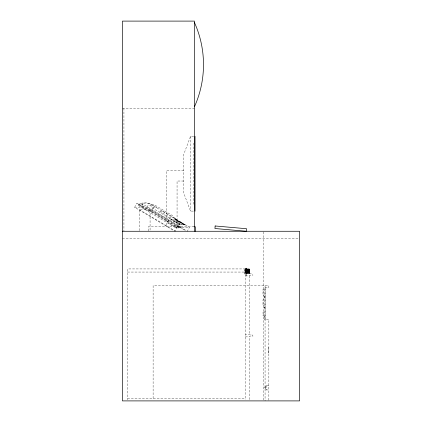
<?xml version="1.0" encoding="UTF-8"?>
<svg xmlns="http://www.w3.org/2000/svg" width="422" height="422" viewBox="0 0 422 422"><rect width="100%" height="100%" fill="white"/><g stroke="black" fill="none" stroke-linecap="round" stroke-linejoin="round"><path stroke-width="0.32" stroke-dasharray="2.11 1.58" d="M249.813 271.694L249.608 271.003M248.743 273.82L249.212 273.351L249.149 268.819L245.33 268.582L245.33 399.834M249.212 269.078L249.813 269.336L249.813 273.029L249.212 273.287M249.196 273.472L249.212 268.993M249.813 270.666L249.602 271.003A0.649 0.649 0 0 0 249.581 271.182M193.735 136.348L190.517 136.348L183.76 154.362L183.76 193.091L190.517 211.105L195.022 211.105M134.65 207.249L136.823 203.346L149.256 203.346L189.441 227.368L187.268 231.267L147.083 207.249L134.65 207.249L174.835 231.267L177.008 227.368L136.823 203.346M138.131 205.398L138.859 204.095L142.742 204.095L180.416 226.614L179.693 227.917L175.805 227.917L138.131 205.398L142.019 205.398L179.693 227.917M142.019 205.398L142.742 204.095M147.083 207.249L149.256 203.346M171.058 218.253L169.502 218.253L167.328 222.151L170.899 224.752L176.027 227.352L189.441 227.368M175.805 227.917L176.528 226.614L180.416 226.614M177.583 227.352L179.756 223.454L172.508 215.653L154.837 205.092L144.688 202.491L143.132 202.491L140.959 206.39L144.53 208.99L149.657 211.591L151.213 211.591L153.386 207.687L151.83 207.687L169.502 218.253M245.92 273.018L245.92 269.046C244.955 268.946 246.306 277.929 246.026 269.236M245.583 269.241L245.92 269.046M246.168 269.125L246.501 272.923M246.501 269.241L246.063 269.173L246.263 272.923M246.063 269.241L246.168 269.12M246.538 269.173L246.643 273.018L246.501 269.173M246.87 273.018C247.15 256.064 245.615 289.698 247.213 269.241M246.87 269.046L247.213 269.173L247.012 272.923M247.213 269.173L246.775 269.241M247.355 269.125L247.582 273.018L247.688 269.236M247.25 269.173L247.25 272.923M247.25 269.241L247.582 269.046L247.593 273.018M247.93 272.923L247.725 269.241M247.725 269.173L247.82 273.018M248.205 272.923C248.537 260.865 248.03 281.194 247.93 269.173M248.31 269.125L248.062 269.125M248.785 269.125C247.703 268.519 249.149 278.42 248.442 269.173M248.442 269.241L248.88 269.173L248.537 269.125M248.917 269.241L249.022 273.018M248.205 269.436L248.3 269.336M248.679 269.436L248.537 269.336M245.33 274.031L244.813 274.036L244.813 269.653L248.917 269.758M246.063 269.758L246.501 269.763M246.775 269.758L247.213 269.763M247.25 269.758L247.688 269.763M247.967 269.758L248.405 269.763M248.442 269.758L248.88 269.763M245.451 272.702L249.212 272.586M245.694 272.702L245.678 272.681M246.168 272.702L246.263 272.601M246.975 272.601L247.107 272.681M247.355 272.702L247.688 272.601L247.345 272.681M248.073 272.702L248.062 272.681M248.537 272.702L248.785 272.681M249.212 399.592L249.212 336.877L249.982 336.239A2.448 2.448 0 0 1 252.309 336.239L252.957 336.134L252.767 335.411A3.239 3.239 0 0 0 250.636 334.609L245.33 334.609M245.33 275.898L249.212 275.898L250.257 275.202A2.648 2.648 0 0 1 252.034 275.202L252.899 275.271L252.767 274.558M245.583 269.763L246.026 269.763M247.345 270.091L247.45 270.17M246.975 272.185L247.107 272.232M248.785 272.264L248.442 272.185L248.88 272.19M249.212 270.676L245.451 270.639M247.107 270.127L246.775 270.175L247.213 270.175M246.775 270.655L247.213 270.66L246.87 270.644M246.026 271.694L245.583 271.699L246.026 271.699M246.501 271.694L246.063 271.699L246.501 271.699M247.213 271.699L246.775 271.699M247.25 271.694L247.688 271.699L247.25 271.699M248.405 271.699L247.967 271.699M248.88 271.699L248.442 271.699M246.775 271.177L247.213 271.177L246.87 271.193M247.593 271.193L247.25 271.177L247.688 271.182M247.213 271.694L246.775 271.694M248.405 271.694L247.967 271.694M248.88 271.694L248.442 271.694M248.806 273.82L245.33 273.82L250.636 273.82A3.408 3.408 0 0 1 252.773 274.553M122.427 108.169L194.489 108.169M183.76 170.414L166.447 170.414L166.447 226.762M183.76 181.027L177.061 181.027L177.061 226.762M139.191 230.628L139.191 209.497L150.074 209.497L185.369 230.597M176.153 219.482L178.617 220.611L178.037 220.611M178.664 220.986L181.128 222.109L180.547 222.109M181.175 222.489L183.644 223.613L183.058 223.613M183.686 223.987L186.155 225.116L185.569 225.116M194.025 226.762L148.175 226.762L148.175 231.267M122.427 238.773L298.565 238.773M245.33 268.93L127.576 268.93L127.576 399.834M249.212 269.194L245.33 269.173L245.44 273.018L245.44 269.046L249.212 269.262M245.451 269.125L245.44 273.018M246.633 269.125L246.643 273.018M245.33 269.458L249.212 269.463M244.813 269.653L245.33 269.653M249.813 269.642L249.813 272.686M245.451 269.658L249.212 269.774M244.813 269.858L245.33 269.864M244.813 270.106L245.33 270.096M245.33 270.185L249.212 270.185M244.813 270.423L245.33 270.412M244.813 270.792L245.33 270.782M244.813 271.177L249.212 271.188M244.813 271.583L245.33 271.573M249.212 271.689L245.33 271.694L249.212 271.705M244.813 271.953L245.33 271.942M127.576 272.058L245.33 272.058M244.813 272.164L249.212 272.185M244.813 272.259L245.33 272.259M244.813 272.427L245.33 272.427M245.33 272.902L249.212 272.902M245.678 273.018L245.694 269.046M247.107 273.018L247.118 269.046M247.345 273.018L247.355 269.046M248.3 273.018L248.3 269.046M248.537 273.018L248.537 269.046M248.774 273.018L248.774 269.046M244.813 273.139L245.33 273.139M244.813 273.419L245.33 273.419M264.119 289.36L262.99 289.36L262.99 295.368L264.119 295.368M264.119 299.868L262.99 299.868L262.99 305.876L264.119 305.876M264.119 312.444L262.99 312.444L262.99 315.445L264.119 315.445M245.33 336.877L249.212 336.877M268.851 347.612L268.471 347.612L268.471 353.615L268.851 353.615M268.471 349.252L268.851 349.252M268.471 352.254L268.851 352.254M268.851 385.428L265.844 385.428L265.844 389.928L268.851 389.928M265.844 387.074L264.346 387.074L264.346 388.578L265.844 388.578M127.576 398.231L245.33 398.231M245.33 268.582L248.806 268.587M138.859 204.095L176.528 226.614M139.191 209.497L175.61 231.267M268.851 400.256L268.851 319.385L264.119 319.385L264.119 287.862L268.851 287.862L268.851 285.61L153.117 285.61L153.117 399.581M266.324 385.428L266.324 389.928M265.617 287.862L265.617 319.385M265.069 285.61L265.069 400.9M263.539 231.889L263.539 400.241M249.212 275.898L249.212 334.609M246.168 269.046L246.158 273.018M193.519 143.1L193.519 204.348M190.517 136.348L190.517 211.105M150.074 209.497L150.074 230.628M123.931 108.169L123.931 231.267M246.395 269.046L246.406 273.018L246.395 269.046M248.062 269.046L248.073 273.018L248.062 269.046M245.678 269.32L246.026 269.442L245.694 269.32M246.158 269.32L246.501 269.442L246.168 269.32M246.87 269.32L247.213 269.442L246.881 269.32M247.345 269.32L247.688 269.442L247.355 269.32M245.678 270.091L246.026 270.175L245.694 270.091M246.158 270.091L246.501 270.175L246.168 270.096M248.062 270.091L248.405 270.175L248.073 270.096M248.537 270.091L248.88 270.175L248.547 270.096M245.789 272.185L245.826 272.185M246.263 272.185L246.3 272.185M247.45 272.185L247.487 272.185M248.168 272.185L248.205 272.185M245.678 270.602L246.026 270.66L245.694 270.602M246.158 270.602L246.501 270.66L246.168 270.602M247.345 270.602L247.688 270.66L247.355 270.607M248.062 270.602L248.405 270.66L248.073 270.602M248.537 270.602L248.88 270.66L248.547 270.607M245.678 271.156L246.026 271.177L245.694 271.161M246.158 271.156L246.501 271.177L246.168 271.161M248.062 271.156L248.405 271.177L248.073 271.161M248.537 271.156L248.88 271.177L248.547 271.161M152.68 205.108L149.319 205.108L153.592 207.661L156.958 207.661L152.68 205.108M162.728 211.111L159.363 211.111L170.235 217.61L173.595 217.61L162.728 211.111M174.993 218.549L174.697 218.549L175.663 219.039L174.993 218.549M171.2 219.482L170.615 219.482L173.083 220.611L171.2 219.482M173.046 219.482L171.395 219.482L172.651 220.237L174.302 220.237L173.046 219.482M175.183 219.482L174.597 219.482L177.066 220.611L175.183 219.482M175.958 219.482L175.373 219.482L177.841 220.611L175.958 219.482M173.711 220.986L173.125 220.986L175.594 222.109L173.711 220.986M175.557 220.986L173.906 220.986L175.162 221.735L176.813 221.735L175.557 220.986M177.694 220.986L177.108 220.986L179.577 222.109L177.694 220.986M178.469 220.986L177.889 220.986L180.352 222.109L178.469 220.986M176.222 222.489L175.636 222.489L178.105 223.613L176.222 222.489M178.068 222.489L176.417 222.489L177.673 223.238L179.324 223.238L178.068 222.489M180.205 222.489L179.619 222.489L182.088 223.613L180.205 222.489M180.98 222.489L180.4 222.489L182.863 223.613L180.98 222.489M178.733 223.987L178.153 223.987L180.616 225.116L178.733 223.987M180.579 223.987L178.928 223.987L180.183 224.741L181.835 224.741L180.579 223.987M182.715 223.987L182.135 223.987L184.599 225.116L182.715 223.987M183.491 223.987L182.911 223.987L185.374 225.116L183.491 223.987M264.415 296.249L264.193 297.436L264.415 296.249M264.415 306.757L264.193 307.944L264.415 306.757M264.415 316.326L264.193 317.518L264.415 316.326"/><path stroke-width="0.63" d="M194.014 226.762L195.328 226.762L195.328 231.267M122.427 231.267L299.573 231.267L299.573 400.9L122.427 400.9L122.427 21.1L194.489 21.1L194.489 231.267M195.022 136.348L195.022 211.105M194.489 22.603A102.583 102.583 0 0 1 194.489 106.666M215.151 225.976L214.93 228.518L246.337 231.267L246.559 228.724L215.151 225.976"/></g></svg>
